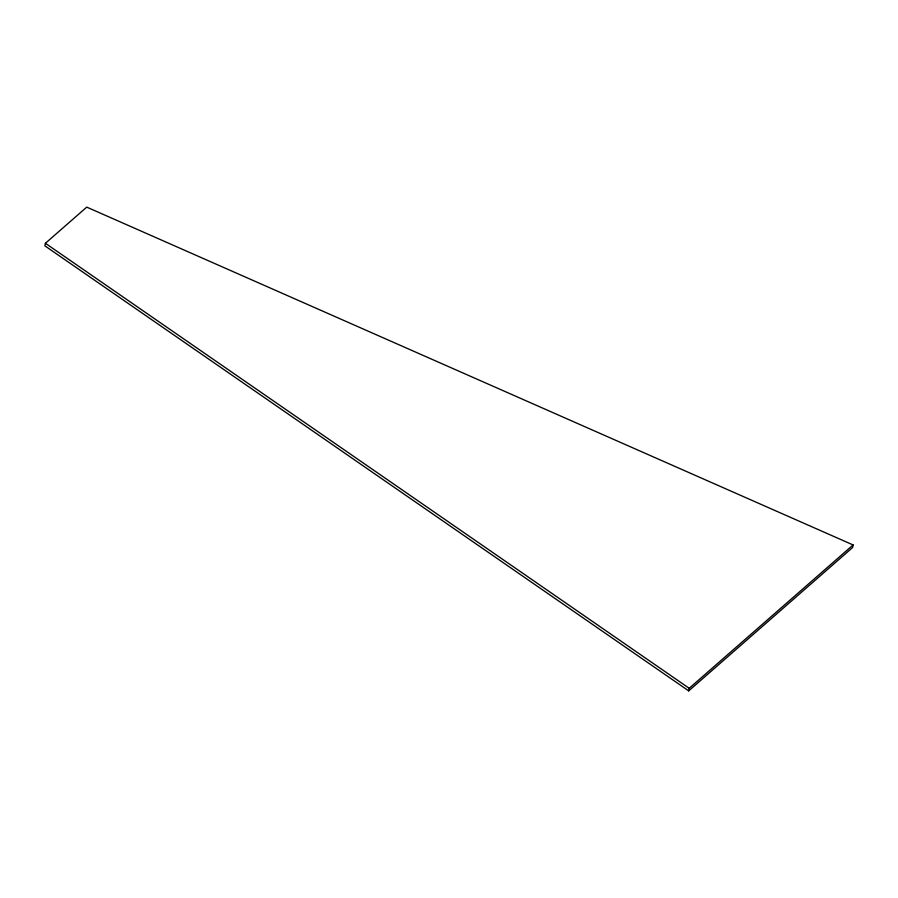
<?xml version="1.0" encoding="UTF-8"?>
<svg xmlns="http://www.w3.org/2000/svg" width="898" height="898" viewBox="0 0 898 898"><rect width="100%" height="100%" fill="white"/><g stroke="black" fill="none" stroke-linecap="round" stroke-linejoin="round"><path stroke-width="1.35" d="M45.405 243.279L44.9 245.861L688.699 690.876L852.595 547.533L853.1 544.951L86.747 207.124L45.405 243.279L689.204 688.295L688.699 690.876M689.204 688.295L853.1 544.951"/></g></svg>
